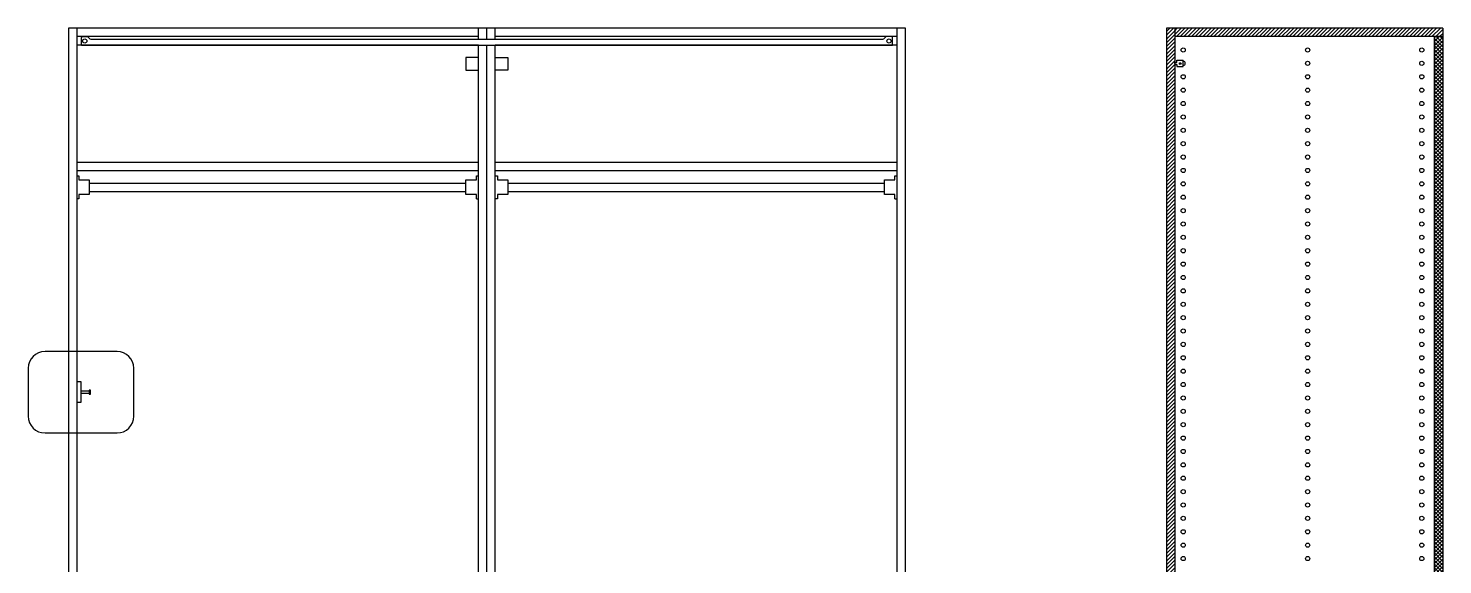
# Model space of a CAD drawing. Header units: millimetres. Extents: x 1707 to 3911, y 2756 to 3954.
# Drawn here: x 2350.1 to 2688, y 2975 to 3103.3 of the extents above; entities that cross this region are included whole.
import ezdxf

# ---------------------------------------------------------------- set-up
doc = ezdxf.new("R2010")
doc.units = ezdxf.units.MM
for name, color, linetype in [('IN-FURN', 3, 'Continuous'), ('IN-FURN-DETAILS', 2, 'Continuous'), ('IN-FURN-STOR', 104, 'Continuous'), ('IN-FURN-WKSF', 4, 'Continuous')]:
    doc.layers.add(name, color=color, linetype=linetype)

msp = doc.modelspace()

# ---------------------------------------------------------------- hatches: boundary and pattern name
at = {"layer": 'IN-FURN-STOR'}
h = msp.add_hatch(dxfattribs=at)
h.set_pattern_fill('ANSI31', color=256, scale=0.2)
h.paths.add_polyline_path([(2622.03, 2867.25), (2624.03, 2867.25), (2624.03, 3103.25), (2622.03, 3103.25)])
h = msp.add_hatch(dxfattribs=at)
h.set_pattern_fill('ANSI31', color=256, scale=0.2)
h.paths.add_polyline_path([(2688.03, 3103.25), (2624.03, 3103.25), (2624.03, 3101.25), (2688.03, 3101.25)])
h.paths.add_polyline_path([(2688.03, 2873.25), (2683.03, 2873.25), (2683.03, 2871.25), (2685.03, 2871.25), (2688.03, 2871.25)])
h.paths.add_polyline_path([(2685.03, 2871.25), (2683.03, 2871.25), (2683.03, 2867.25), (2685.03, 2867.25)])
at = {"layer": 'IN-FURN-WKSF'}
h = msp.add_hatch(dxfattribs=at)
h.set_pattern_fill('ANSI37', color=256, scale=0.2)
h.set_pattern_definition([(45, (-63.79805, 0), (-0.44901281, 0.44901281), []), (135, (-63.79805, 0), (-0.44901281, -0.44901281), [])])
h.paths.add_polyline_path([(2688.03, 3101.25), (2686.03, 3101.25), (2686.03, 2873.25), (2688.03, 2873.25)])

# ---------------------------------------------------------------- linework, layer by layer
at = {"layer": 'IN-FURN'}
for p, q in [((2361.65, 3067.97), (2362.15, 3067.97)), ((2362.15, 3067.97), (2362.15, 3066.97)), ((2362.15, 3066.97), (2364.65, 3066.97)), ((2364.65, 3066.97), (2364.65, 3063.47)), ((2364.65, 3066.22), (2454.65, 3066.22)), ((2454.65, 3063.47), (2454.65, 3066.97)), ((2454.65, 3066.97), (2457.15, 3066.97)), ((2457.15, 3066.97), (2457.15, 3067.97)), ((2457.15, 3067.97), (2457.65, 3067.97)), ((2461.65, 3067.97), (2462.15, 3067.97)), ((2462.15, 3067.97), (2462.15, 3066.97)), ((2462.15, 3066.97), (2464.65, 3066.97)), ((2464.65, 3066.97), (2464.65, 3063.47)), ((2464.65, 3066.22), (2554.65, 3066.22)), ((2554.65, 3063.47), (2554.65, 3066.97)), ((2554.65, 3066.97), (2557.15, 3066.97)), ((2557.15, 3066.97), (2557.15, 3067.97)), ((2557.15, 3067.97), (2557.65, 3067.97)), ((2362.15, 3062.47), (2361.65, 3062.47)), ((2364.65, 3063.47), (2362.15, 3063.47)), ((2362.15, 3063.47), (2362.15, 3062.47)), ((2364.65, 3064.22), (2454.65, 3064.22)), ((2457.15, 3063.47), (2454.65, 3063.47)), ((2457.15, 3062.47), (2457.15, 3063.47)), ((2457.15, 3062.47), (2457.65, 3062.47)), ((2462.15, 3062.47), (2461.65, 3062.47)), ((2464.65, 3063.47), (2462.15, 3063.47)), ((2462.15, 3063.47), (2462.15, 3062.47)), ((2464.65, 3064.22), (2554.65, 3064.22)), ((2557.15, 3063.47), (2554.65, 3063.47)), ((2557.15, 3062.47), (2557.15, 3063.47)), ((2557.15, 3062.47), (2557.65, 3062.47)), ((2361.65, 3018.75), (2361.65, 3013.75)), ((2361.65, 3018.75), (2362.65, 3018.75)), ((2362.65, 3018.75), (2362.65, 3013.75)), ((2364.65, 3016.5), (2362.65, 3016.5)), ((2362.65, 3016), (2364.65, 3016)), ((2364.65, 3016.75), (2364.65, 3015.75)), ((2364.9, 3016.75), (2364.65, 3016.75)), ((2364.65, 3015.75), (2364.9, 3015.75)), ((2364.9, 3015.75), (2364.9, 3016.75)), ((2362.65, 3013.75), (2361.65, 3013.75))]:
    msp.add_line(p, q, dxfattribs=at)
at = {"layer": 'IN-FURN-DETAILS'}
for p, q in [((2371.29, 3025.94), (2354.07, 3025.94)), ((2350.07, 3021.94), (2350.07, 3010.47)), ((2375.29, 3010.47), (2375.29, 3021.94)), ((2354.07, 3006.47), (2371.29, 3006.47))]:
    msp.add_line(p, q, dxfattribs=at)
for centre, start, end in [((2354.07, 3021.94), 90, 180), ((2371.29, 3021.94), 0, 90), ((2354.07, 3010.47), 180, 270), ((2371.29, 3010.47), 270, 0)]:
    msp.add_arc(centre, 4, start, end, dxfattribs=at)
at = {"layer": 'IN-FURN-STOR'}
for p, q in [((2559.65, 3103.25), (2359.65, 3103.25)), ((2359.65, 3103.25), (2359.65, 2867.25)), ((2361.65, 3103.25), (2361.65, 2867.25)), ((2457.65, 3100.61), (2457.65, 3103.25)), ((2459.65, 3100.61), (2459.65, 3103.25)), ((2461.65, 3100.61), (2461.65, 3103.25)), ((2557.65, 2867.25), (2557.65, 3103.25)), ((2559.65, 2867.25), (2559.65, 3103.25)), ((2688.03, 3103.25), (2622.03, 3103.25)), ((2622.03, 3103.25), (2622.03, 2867.25)), ((2624.03, 3103.25), (2624.03, 2867.25)), ((2688.03, 3103.25), (2688.03, 3101.25)), ((2457.65, 3101.25), (2361.65, 3101.25)), ((2457.65, 3099.25), (2361.65, 3099.25)), ((2457.65, 2871.25), (2457.65, 3099.25)), ((2459.65, 2871.25), (2459.65, 3099.25)), ((2557.65, 3101.25), (2461.65, 3101.25)), ((2557.65, 3099.25), (2461.65, 3099.25)), ((2461.65, 2871.25), (2461.65, 3099.25)), ((2688.03, 3101.25), (2624.03, 3101.25)), ((2361.65, 3071.25), (2457.65, 3071.25)), ((2361.65, 3069.25), (2457.65, 3069.25)), ((2461.65, 3071.25), (2557.65, 3071.25)), ((2461.65, 3069.25), (2557.65, 3069.25))]:
    msp.add_line(p, q, dxfattribs=at)
at = {"layer": 'IN-FURN-WKSF'}
for p, q in [((2362.78, 3099.25), (2362.78, 3101.05)), ((2362.78, 3099.25), (2556.53, 3099.25)), ((2362.98, 3101.25), (2364.21, 3101.25)), ((2364.38, 3101.16), (2364.45, 3101.06)), ((2365.28, 3100.61), (2554.02, 3100.61)), ((2554.92, 3101.16), (2554.85, 3101.06)), ((2556.33, 3101.25), (2555.09, 3101.25)), ((2556.53, 3099.25), (2556.53, 3101.05)), ((2686.03, 2873.25), (2686.03, 3101.25)), ((2686.03, 3101.25), (2688.03, 3101.25)), ((2688.03, 3101.25), (2688.03, 2873.25)), ((2457.65, 3096.25), (2454.65, 3096.25)), ((2454.65, 3096.25), (2454.65, 3093.25)), ((2461.65, 3096.25), (2464.65, 3096.25)), ((2464.65, 3096.25), (2464.65, 3093.25)), ((2454.65, 3093.25), (2457.65, 3093.25)), ((2464.65, 3093.25), (2461.65, 3093.25)), ((2624.03, 3094.85), (2624.03, 3095.1)), ((2624.03, 3095.1), (2624.53, 3095.1)), ((2624.03, 3094.85), (2624.03, 3094.6)), ((2624.03, 3094.6), (2624.53, 3094.6)), ((2624.53, 3095.1), (2624.53, 3095.6)), ((2624.53, 3095.6), (2626.03, 3095.6)), ((2624.53, 3094.6), (2624.53, 3094.1)), ((2624.53, 3094.1), (2626.03, 3094.1)), ((2626.03, 3094.1), (2626.03, 3095.6))]:
    msp.add_line(p, q, dxfattribs=at)
for centre, radius in [((2363.58, 3100.19), 0.5), ((2555.73, 3100.19), 0.5), ((2626.03, 3098.05), 0.5), ((2655.76, 3098.05), 0.5), ((2683.03, 3098.05), 0.5), ((2625.3, 3094.82), 0.2), ((2655.76, 3094.85), 0.5), ((2683.03, 3094.85), 0.5), ((2626.03, 3091.65), 0.5), ((2626.03, 3088.45), 0.5), ((2655.76, 3091.65), 0.5), ((2655.76, 3088.45), 0.5), ((2683.03, 3091.65), 0.5), ((2683.03, 3088.45), 0.5), ((2626.03, 3085.25), 0.5), ((2655.76, 3085.25), 0.5), ((2683.03, 3085.25), 0.5), ((2626.03, 3082.05), 0.5), ((2626.03, 3082.05), 0.5), ((2655.76, 3082.05), 0.5), ((2655.76, 3082.05), 0.5), ((2683.03, 3082.05), 0.5), ((2683.03, 3082.05), 0.5), ((2626.03, 3078.85), 0.5), ((2655.76, 3078.85), 0.5), ((2683.03, 3078.85), 0.5), ((2626.03, 3075.65), 0.5), ((2655.76, 3075.65), 0.5), ((2683.03, 3075.65), 0.5), ((2626.03, 3072.45), 0.5), ((2655.76, 3072.45), 0.5), ((2683.03, 3072.45), 0.5), ((2626.03, 3069.25), 0.5), ((2655.76, 3069.25), 0.5), ((2683.03, 3069.25), 0.5), ((2626.03, 3066.05), 0.5), ((2626.03, 3066.05), 0.5), ((2655.76, 3066.05), 0.5), ((2655.76, 3066.05), 0.5), ((2683.03, 3066.05), 0.5), ((2683.03, 3066.05), 0.5), ((2626.03, 3062.85), 0.5), ((2655.76, 3062.85), 0.5), ((2683.03, 3062.85), 0.5), ((2626.03, 3059.65), 0.5), ((2655.76, 3059.65), 0.5), ((2683.03, 3059.65), 0.5), ((2626.03, 3056.45), 0.5), ((2655.76, 3056.45), 0.5), ((2683.03, 3056.45), 0.5), ((2626.03, 3053.25), 0.5), ((2655.76, 3053.25), 0.5), ((2683.03, 3053.25), 0.5), ((2626.03, 3050.05), 0.5), ((2626.03, 3050.05), 0.5), ((2655.76, 3050.05), 0.5), ((2655.76, 3050.05), 0.5), ((2683.03, 3050.05), 0.5), ((2683.03, 3050.05), 0.5), ((2626.03, 3046.85), 0.5), ((2655.76, 3046.85), 0.5), ((2683.03, 3046.85), 0.5), ((2626.03, 3043.65), 0.5), ((2655.76, 3043.65), 0.5), ((2683.03, 3043.65), 0.5), ((2626.03, 3040.45), 0.5), ((2655.76, 3040.45), 0.5), ((2683.03, 3040.45), 0.5), ((2626.03, 3037.25), 0.5), ((2655.76, 3037.25), 0.5), ((2683.03, 3037.25), 0.5), ((2626.03, 3034.05), 0.5), ((2626.03, 3034.05), 0.5), ((2655.76, 3034.05), 0.5), ((2655.76, 3034.05), 0.5), ((2683.03, 3034.05), 0.5), ((2683.03, 3034.05), 0.5), ((2626.03, 3030.85), 0.5), ((2626.03, 3027.65), 0.5), ((2655.76, 3030.85), 0.5), ((2655.76, 3027.65), 0.5), ((2683.03, 3030.85), 0.5), ((2683.03, 3027.65), 0.5), ((2626.03, 3024.45), 0.5), ((2655.76, 3024.45), 0.5), ((2683.03, 3024.45), 0.5), ((2626.03, 3021.25), 0.5), ((2655.76, 3021.25), 0.5), ((2683.03, 3021.25), 0.5), ((2626.03, 3018.05), 0.5), ((2626.03, 3018.05), 0.5), ((2655.76, 3018.05), 0.5), ((2655.76, 3018.05), 0.5), ((2683.03, 3018.05), 0.5), ((2683.03, 3018.05), 0.5), ((2626.03, 3014.85), 0.5), ((2655.76, 3014.85), 0.5), ((2683.03, 3014.85), 0.5), ((2626.03, 3011.65), 0.5), ((2655.76, 3011.65), 0.5), ((2683.03, 3011.65), 0.5), ((2626.03, 3008.45), 0.5), ((2655.76, 3008.45), 0.5), ((2683.03, 3008.45), 0.5), ((2626.03, 3005.25), 0.5), ((2655.76, 3005.25), 0.5), ((2683.03, 3005.25), 0.5), ((2626.03, 3002.05), 0.5), ((2626.03, 3002.05), 0.5), ((2655.76, 3002.05), 0.5), ((2655.76, 3002.05), 0.5), ((2683.03, 3002.05), 0.5), ((2683.03, 3002.05), 0.5), ((2626.03, 2998.85), 0.5), ((2655.76, 2998.85), 0.5), ((2683.03, 2998.85), 0.5), ((2626.03, 2995.65), 0.5), ((2655.76, 2995.65), 0.5), ((2683.03, 2995.65), 0.5), ((2626.03, 2992.45), 0.5), ((2655.76, 2992.45), 0.5), ((2683.03, 2992.45), 0.5), ((2626.03, 2989.25), 0.5), ((2655.76, 2989.25), 0.5), ((2683.03, 2989.25), 0.5), ((2626.03, 2986.05), 0.5), ((2626.03, 2986.05), 0.5), ((2655.76, 2986.05), 0.5), ((2655.76, 2986.05), 0.5), ((2683.03, 2986.05), 0.5), ((2683.03, 2986.05), 0.5), ((2626.03, 2982.85), 0.5), ((2655.76, 2982.85), 0.5), ((2683.03, 2982.85), 0.5), ((2626.03, 2979.65), 0.5), ((2655.76, 2979.65), 0.5), ((2683.03, 2979.65), 0.5), ((2626.03, 2976.45), 0.5), ((2655.76, 2976.45), 0.5), ((2683.03, 2976.45), 0.5)]:
    msp.add_circle(centre, radius, dxfattribs=at)
for centre, radius, start, end in [((2362.98, 3101.05), 0.2, 90, 180), ((2364.21, 3101.05), 0.2, 33.6996, 90), ((2365.28, 3101.61), 1, 213.6996, 270), ((2554.02, 3101.61), 1, 270, 326.3004), ((2555.09, 3101.05), 0.2, 90, 146.3004), ((2556.33, 3101.05), 0.2, 0, 90), ((2626.03, 3094.85), 0.5, 270, 90)]:
    msp.add_arc(centre, radius, start, end, dxfattribs=at)

doc.saveas('drawing.dxf')
